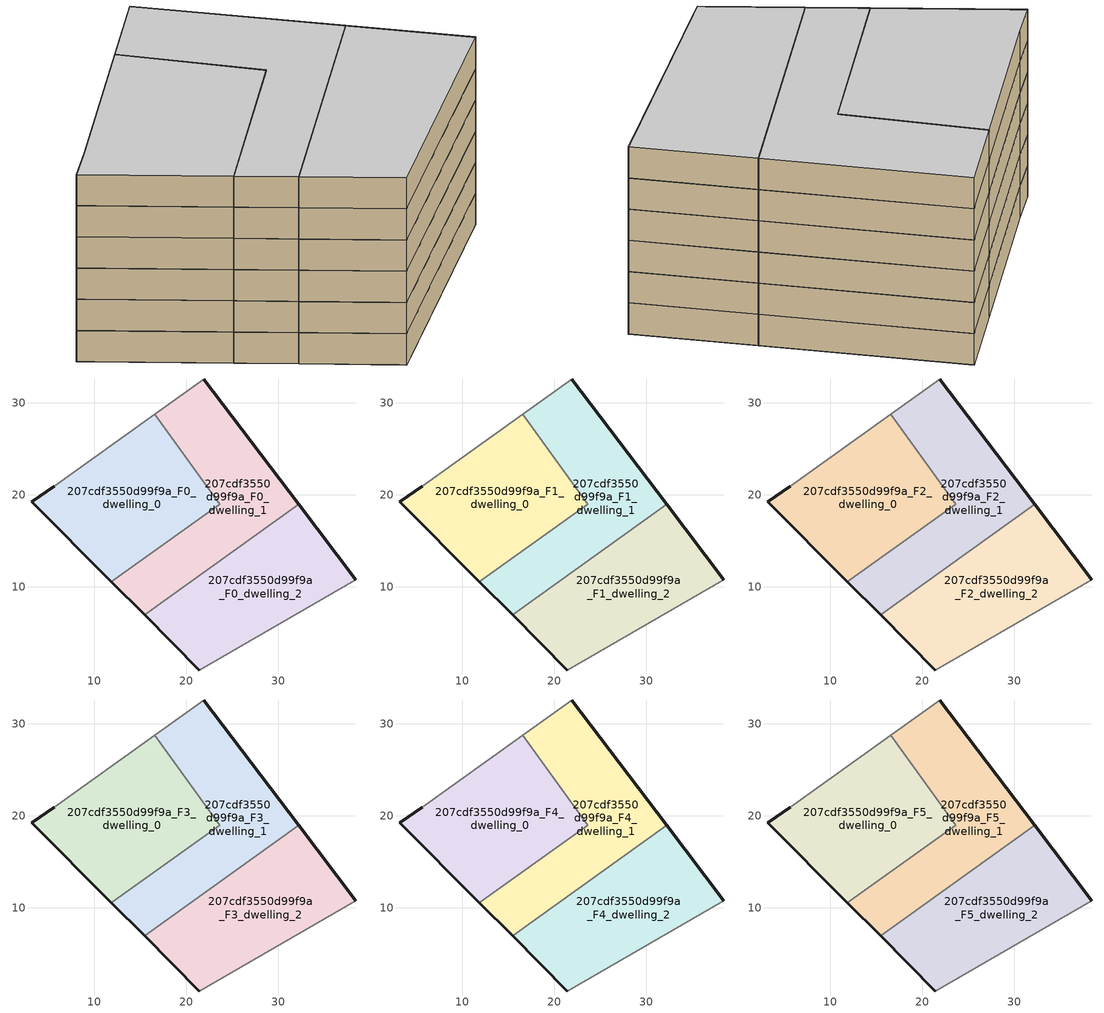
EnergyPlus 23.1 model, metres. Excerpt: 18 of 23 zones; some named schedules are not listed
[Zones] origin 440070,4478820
207cdf3550d99f9a_F0_dwelling_0
 floor ground (EU_floor_Construction): 23.62,18.97 16.6,28.76 5.69,20.91 3.21,19.24 11.88,10.54 z0
 wall outside (EU_wall_Construction): 11.88,10.54 3.21,19.24 5.69,20.91 z0:3
 wall adiabatic (EU_wall_Construction): 5.69,20.91 16.6,28.76 z0:3
 wall to 207cdf3550d99f9a_F0_dwelling_1 (EU_wall_Construction): 16.6,28.76 23.62,18.97 11.88,10.54 z0:3
207cdf3550d99f9a_F0_dwelling_1
 floor ground (EU_floor_Construction): 32.23,18.97 21.91,32.57 16.6,28.76 23.62,18.97 11.88,10.54 15.48,6.94 z0
 wall outside (EU_wall_Construction): 21.91,32.57 32.23,18.97 / 15.48,6.94 11.88,10.54 z0:3
 wall adiabatic (EU_wall_Construction): 16.6,28.76 21.91,32.57 z0:3
 wall to 207cdf3550d99f9a_F0_dwelling_2 (EU_wall_Construction): 32.23,18.97 15.48,6.94 z0:3
207cdf3550d99f9a_F0_dwelling_2
 floor ground (EU_floor_Construction): 38.44,10.78 32.23,18.97 15.48,6.94 21.44,0.96 z0
 wall outside (EU_wall_Construction): 32.23,18.97 38.44,10.78 / 21.44,0.96 15.48,6.94 z0:3
 wall adiabatic (EU_wall_Construction): 38.44,10.78 21.44,0.96 z0:3
207cdf3550d99f9a_F1_dwelling_0
 floor to 207cdf3550d99f9a_F0_dwelling_0 (EU_floor_Construction): 23.62,18.97 16.6,28.76 5.69,20.91 3.21,19.24 11.88,10.54 z3
 wall outside (EU_wall_Construction): 11.88,10.54 3.21,19.24 5.69,20.91 z3:6
 wall adiabatic (EU_wall_Construction): 5.69,20.91 16.6,28.76 z3:6
 wall to 207cdf3550d99f9a_F1_dwelling_1 (EU_wall_Construction): 16.6,28.76 23.62,18.97 11.88,10.54 z3:6
207cdf3550d99f9a_F1_dwelling_1
 floor to 207cdf3550d99f9a_F0_dwelling_1 (EU_floor_Construction): 32.23,18.97 21.91,32.57 16.6,28.76 23.62,18.97 11.88,10.54 15.48,6.94 z3
 wall outside (EU_wall_Construction): 21.91,32.57 32.23,18.97 / 15.48,6.94 11.88,10.54 z3:6
 wall adiabatic (EU_wall_Construction): 16.6,28.76 21.91,32.57 z3:6
 wall to 207cdf3550d99f9a_F1_dwelling_2 (EU_wall_Construction): 32.23,18.97 15.48,6.94 z3:6
207cdf3550d99f9a_F1_dwelling_2
 floor to 207cdf3550d99f9a_F0_dwelling_2 (EU_floor_Construction): 38.44,10.78 32.23,18.97 15.48,6.94 21.44,0.96 z3
 wall outside (EU_wall_Construction): 32.23,18.97 38.44,10.78 / 21.44,0.96 15.48,6.94 z3:6
 wall adiabatic (EU_wall_Construction): 38.44,10.78 21.44,0.96 z3:6
207cdf3550d99f9a_F2_dwelling_0
 floor to 207cdf3550d99f9a_F1_dwelling_0 (EU_floor_Construction): 23.62,18.97 16.6,28.76 5.69,20.91 3.21,19.24 11.88,10.54 z6
 wall outside (EU_wall_Construction): 11.88,10.54 3.21,19.24 5.69,20.91 z6:9
 wall adiabatic (EU_wall_Construction): 5.69,20.91 16.6,28.76 z6:9
 wall to 207cdf3550d99f9a_F2_dwelling_1 (EU_wall_Construction): 16.6,28.76 23.62,18.97 11.88,10.54 z6:9
207cdf3550d99f9a_F2_dwelling_1
 floor to 207cdf3550d99f9a_F1_dwelling_1 (EU_floor_Construction): 32.23,18.97 21.91,32.57 16.6,28.76 23.62,18.97 11.88,10.54 15.48,6.94 z6
 wall outside (EU_wall_Construction): 21.91,32.57 32.23,18.97 / 15.48,6.94 11.88,10.54 z6:9
 wall adiabatic (EU_wall_Construction): 16.6,28.76 21.91,32.57 z6:9
 wall to 207cdf3550d99f9a_F2_dwelling_2 (EU_wall_Construction): 32.23,18.97 15.48,6.94 z6:9
207cdf3550d99f9a_F2_dwelling_2
 floor to 207cdf3550d99f9a_F1_dwelling_2 (EU_floor_Construction): 38.44,10.78 32.23,18.97 15.48,6.94 21.44,0.96 z6
 wall outside (EU_wall_Construction): 32.23,18.97 38.44,10.78 / 21.44,0.96 15.48,6.94 z6:9
 wall adiabatic (EU_wall_Construction): 38.44,10.78 21.44,0.96 z6:9
207cdf3550d99f9a_F3_dwelling_0
 floor to 207cdf3550d99f9a_F2_dwelling_0 (EU_floor_Construction): 23.62,18.97 16.6,28.76 5.69,20.91 3.21,19.24 11.88,10.54 z9
 wall outside (EU_wall_Construction): 11.88,10.54 3.21,19.24 5.69,20.91 z9:12
 wall adiabatic (EU_wall_Construction): 5.69,20.91 16.6,28.76 z9:12
 wall to 207cdf3550d99f9a_F3_dwelling_1 (EU_wall_Construction): 16.6,28.76 23.62,18.97 11.88,10.54 z9:12
207cdf3550d99f9a_F3_dwelling_1
 floor to 207cdf3550d99f9a_F2_dwelling_1 (EU_floor_Construction): 32.23,18.97 21.91,32.57 16.6,28.76 23.62,18.97 11.88,10.54 15.48,6.94 z9
 wall outside (EU_wall_Construction): 21.91,32.57 32.23,18.97 / 15.48,6.94 11.88,10.54 z9:12
 wall adiabatic (EU_wall_Construction): 16.6,28.76 21.91,32.57 z9:12
 wall to 207cdf3550d99f9a_F3_dwelling_2 (EU_wall_Construction): 32.23,18.97 15.48,6.94 z9:12
207cdf3550d99f9a_F3_dwelling_2
 floor to 207cdf3550d99f9a_F2_dwelling_2 (EU_floor_Construction): 38.44,10.78 32.23,18.97 15.48,6.94 21.44,0.96 z9
 wall outside (EU_wall_Construction): 32.23,18.97 38.44,10.78 / 21.44,0.96 15.48,6.94 z9:12
 wall adiabatic (EU_wall_Construction): 38.44,10.78 21.44,0.96 z9:12
207cdf3550d99f9a_F4_dwelling_0
 floor to 207cdf3550d99f9a_F3_dwelling_0 (EU_floor_Construction): 23.62,18.97 16.6,28.76 5.69,20.91 3.21,19.24 11.88,10.54 z12
 wall outside (EU_wall_Construction): 11.88,10.54 3.21,19.24 5.69,20.91 z12:15
 wall adiabatic (EU_wall_Construction): 5.69,20.91 16.6,28.76 z12:15
 wall to 207cdf3550d99f9a_F4_dwelling_1 (EU_wall_Construction): 16.6,28.76 23.62,18.97 11.88,10.54 z12:15
207cdf3550d99f9a_F4_dwelling_1
 floor to 207cdf3550d99f9a_F3_dwelling_1 (EU_floor_Construction): 32.23,18.97 21.91,32.57 16.6,28.76 23.62,18.97 11.88,10.54 15.48,6.94 z12
 wall outside (EU_wall_Construction): 21.91,32.57 32.23,18.97 / 15.48,6.94 11.88,10.54 z12:15
 wall adiabatic (EU_wall_Construction): 16.6,28.76 21.91,32.57 z12:15
 wall to 207cdf3550d99f9a_F4_dwelling_2 (EU_wall_Construction): 32.23,18.97 15.48,6.94 z12:15
207cdf3550d99f9a_F4_dwelling_2
 floor to 207cdf3550d99f9a_F3_dwelling_2 (EU_floor_Construction): 38.44,10.78 32.23,18.97 15.48,6.94 21.44,0.96 z12
 wall outside (EU_wall_Construction): 32.23,18.97 38.44,10.78 / 21.44,0.96 15.48,6.94 z12:15
 wall adiabatic (EU_wall_Construction): 38.44,10.78 21.44,0.96 z12:15
207cdf3550d99f9a_F5_dwelling_0
 floor to 207cdf3550d99f9a_F4_dwelling_0 (EU_floor_Construction): 23.62,18.97 16.6,28.76 5.69,20.91 3.21,19.24 11.88,10.54 z15
 wall outside (EU_wall_Construction): 11.88,10.54 3.21,19.24 5.69,20.91 z15:18
 wall adiabatic (EU_wall_Construction): 5.69,20.91 16.6,28.76 z15:18
 wall to 207cdf3550d99f9a_F5_dwelling_1 (EU_wall_Construction): 16.6,28.76 23.62,18.97 11.88,10.54 z15:18
 ceiling to 207cdf3550d99f9a_F6_dwelling_0 (EU_floor_Construction): 16.6,28.76 23.62,18.97 11.88,10.54 3.21,19.24 5.69,20.91 z18
207cdf3550d99f9a_F5_dwelling_1
 floor to 207cdf3550d99f9a_F4_dwelling_1 (EU_floor_Construction): 32.23,18.97 21.91,32.57 16.6,28.76 23.62,18.97 11.88,10.54 15.48,6.94 z15
 wall outside (EU_wall_Construction): 21.91,32.57 32.23,18.97 / 15.48,6.94 11.88,10.54 z15:18
 wall adiabatic (EU_wall_Construction): 16.6,28.76 21.91,32.57 z15:18
 wall to 207cdf3550d99f9a_F5_dwelling_2 (EU_wall_Construction): 32.23,18.97 15.48,6.94 z15:18
 ceiling to 207cdf3550d99f9a_F6_dwelling_1 (EU_floor_Construction): 21.91,32.57 32.23,18.97 15.48,6.94 11.88,10.54 23.62,18.97 16.6,28.76 z18
207cdf3550d99f9a_F5_dwelling_2
 floor to 207cdf3550d99f9a_F4_dwelling_2 (EU_floor_Construction): 38.44,10.78 32.23,18.97 15.48,6.94 21.44,0.96 z15
 wall outside (EU_wall_Construction): 32.23,18.97 38.44,10.78 / 21.44,0.96 15.48,6.94 z15:18
 wall adiabatic (EU_wall_Construction): 38.44,10.78 21.44,0.96 z15:18
 ceiling to 207cdf3550d99f9a_F6_dwelling_2 (EU_floor_Construction): 32.23,18.97 38.44,10.78 21.44,0.96 15.48,6.94 z18
[Building]
EU S2 Campaign: North Axis=0; Terrain=City; Solar Distribution=FullExterior
[Site:Location]
Madrid: Latitude=40.5; Longitude=-3.5; Time Zone=1; Elevation=609
[SizingPeriod:WeatherFileDays]
AnnualSizingPeriod: Begin Month=1; Begin Day of Month=1; End Month=12; End Day of Month=31; Day of Week for Start Day=Monday; Use Weather File Daylight Saving Period=No; Use Weather File Rain and Snow Indicators=No
[MATERIAL]
EU_InternalMass_Material: Roughness=MediumRough; Thickness=0.1; Conductivity=1; Density=1800; Specific Heat=900; Thermal Absorptance=0.9; Solar Absorptance=0.7; Visible Absorptance=0.7
[MATERIAL:NOMASS] Roughness=MediumRough; Thermal Absorptance=0.9; Solar Absorptance=0.7; Visible Absorptance=0.7
Name | Thermal Resistance
EU_wall_NoMass | 0.609216
EU_floor_NoMass | 0.568163
[CONSTRUCTION]
EU_wall_Construction: EU_wall_NoMass
EU_floor_Construction: EU_floor_NoMass
EU_InternalMass_Construction: EU_InternalMass_Material
[ZONE] Type=1; Multiplier=1; Ceiling Height=autocalculate; Floor Area=autocalculate; Part of Total Floor Area=Yes
Name | Volume
207cdf3550d99f9a_F0_dwelling_0; 207cdf3550d99f9a_F1_dwelling_0; 207cdf3550d99f9a_F2_dwelling_0; 207cdf3550d99f9a_F3_dwelling_0; 207cdf3550d99f9a_F4_dwelling_0; 207cdf3550d99f9a_F5_dwelling_0 | 557.981
207cdf3550d99f9a_F0_dwelling_1; 207cdf3550d99f9a_F1_dwelling_1; 207cdf3550d99f9a_F2_dwelling_1; 207cdf3550d99f9a_F3_dwelling_1; 207cdf3550d99f9a_F4_dwelling_1; 207cdf3550d99f9a_F5_dwelling_1 | 557.966
207cdf3550d99f9a_F0_dwelling_2; 207cdf3550d99f9a_F1_dwelling_2; 207cdf3550d99f9a_F2_dwelling_2; 207cdf3550d99f9a_F3_dwelling_2; 207cdf3550d99f9a_F4_dwelling_2; 207cdf3550d99f9a_F5_dwelling_2 | 557.975
[INTERNALMASS] Construction=EU_InternalMass_Construction
Name | Zone or ZoneList | Surface Area
207cdf3550d99f9a_F0_dwelling_0_EU_InternalMass | 207cdf3550d99f9a_F0_dwelling_0 | 185.994
207cdf3550d99f9a_F0_dwelling_1_EU_InternalMass | 207cdf3550d99f9a_F0_dwelling_1 | 185.989
207cdf3550d99f9a_F0_dwelling_2_EU_InternalMass | 207cdf3550d99f9a_F0_dwelling_2 | 185.994
207cdf3550d99f9a_F1_dwelling_0_EU_InternalMass | 207cdf3550d99f9a_F1_dwelling_0 | 185.994
207cdf3550d99f9a_F1_dwelling_1_EU_InternalMass | 207cdf3550d99f9a_F1_dwelling_1 | 185.989
207cdf3550d99f9a_F1_dwelling_2_EU_InternalMass | 207cdf3550d99f9a_F1_dwelling_2 | 185.994
207cdf3550d99f9a_F2_dwelling_0_EU_InternalMass | 207cdf3550d99f9a_F2_dwelling_0 | 185.994
207cdf3550d99f9a_F2_dwelling_1_EU_InternalMass | 207cdf3550d99f9a_F2_dwelling_1 | 185.989
207cdf3550d99f9a_F2_dwelling_2_EU_InternalMass | 207cdf3550d99f9a_F2_dwelling_2 | 185.994
207cdf3550d99f9a_F3_dwelling_0_EU_InternalMass | 207cdf3550d99f9a_F3_dwelling_0 | 185.994
207cdf3550d99f9a_F3_dwelling_1_EU_InternalMass | 207cdf3550d99f9a_F3_dwelling_1 | 185.989
207cdf3550d99f9a_F3_dwelling_2_EU_InternalMass | 207cdf3550d99f9a_F3_dwelling_2 | 185.994
207cdf3550d99f9a_F4_dwelling_0_EU_InternalMass | 207cdf3550d99f9a_F4_dwelling_0 | 185.994
207cdf3550d99f9a_F4_dwelling_1_EU_InternalMass | 207cdf3550d99f9a_F4_dwelling_1 | 185.989
207cdf3550d99f9a_F4_dwelling_2_EU_InternalMass | 207cdf3550d99f9a_F4_dwelling_2 | 185.994
207cdf3550d99f9a_F5_dwelling_0_EU_InternalMass | 207cdf3550d99f9a_F5_dwelling_0 | 185.994
207cdf3550d99f9a_F5_dwelling_1_EU_InternalMass | 207cdf3550d99f9a_F5_dwelling_1 | 185.989
207cdf3550d99f9a_F5_dwelling_2_EU_InternalMass | 207cdf3550d99f9a_F5_dwelling_2 | 185.994
[OTHEREQUIPMENT] Fuel Type=Electricity; Design Level Calculation Method=Watts/Area; Power per Zone Floor Area=1; Fraction Latent=0; Fraction Radiant=0; Fraction Lost=0; Carbon Dioxide Generation Rate=0; EndUse Subcategory=EU_Step8_InternalGains
Name | Zone or ZoneList or Space or SpaceList | Schedule
EU_Step8_InternalGain_207cdf3550d99f9a_F0_dwelling_0_f000 | 207cdf3550d99f9a_F0_dwelling_0 | EU_Step8_GainSchedule_207cdf3550d99f9a_F0_dwelling_0_f000
EU_Step8_InternalGain_207cdf3550d99f9a_F0_dwelling_1_f000 | 207cdf3550d99f9a_F0_dwelling_1 | EU_Step8_GainSchedule_207cdf3550d99f9a_F0_dwelling_1_f000
EU_Step8_InternalGain_207cdf3550d99f9a_F0_dwelling_2_f000 | 207cdf3550d99f9a_F0_dwelling_2 | EU_Step8_GainSchedule_207cdf3550d99f9a_F0_dwelling_2_f000
EU_Step8_InternalGain_207cdf3550d99f9a_F1_dwelling_0_f000 | 207cdf3550d99f9a_F1_dwelling_0 | EU_Step8_GainSchedule_207cdf3550d99f9a_F1_dwelling_0_f000
EU_Step8_InternalGain_207cdf3550d99f9a_F1_dwelling_1_f000 | 207cdf3550d99f9a_F1_dwelling_1 | EU_Step8_GainSchedule_207cdf3550d99f9a_F1_dwelling_1_f000
EU_Step8_InternalGain_207cdf3550d99f9a_F1_dwelling_2_f000 | 207cdf3550d99f9a_F1_dwelling_2 | EU_Step8_GainSchedule_207cdf3550d99f9a_F1_dwelling_2_f000
EU_Step8_InternalGain_207cdf3550d99f9a_F2_dwelling_0_f000 | 207cdf3550d99f9a_F2_dwelling_0 | EU_Step8_GainSchedule_207cdf3550d99f9a_F2_dwelling_0_f000
EU_Step8_InternalGain_207cdf3550d99f9a_F2_dwelling_1_f000 | 207cdf3550d99f9a_F2_dwelling_1 | EU_Step8_GainSchedule_207cdf3550d99f9a_F2_dwelling_1_f000
EU_Step8_InternalGain_207cdf3550d99f9a_F2_dwelling_2_f000 | 207cdf3550d99f9a_F2_dwelling_2 | EU_Step8_GainSchedule_207cdf3550d99f9a_F2_dwelling_2_f000
EU_Step8_InternalGain_207cdf3550d99f9a_F3_dwelling_0_f000 | 207cdf3550d99f9a_F3_dwelling_0 | EU_Step8_GainSchedule_207cdf3550d99f9a_F3_dwelling_0_f000
EU_Step8_InternalGain_207cdf3550d99f9a_F3_dwelling_1_f000 | 207cdf3550d99f9a_F3_dwelling_1 | EU_Step8_GainSchedule_207cdf3550d99f9a_F3_dwelling_1_f000
EU_Step8_InternalGain_207cdf3550d99f9a_F3_dwelling_2_f000 | 207cdf3550d99f9a_F3_dwelling_2 | EU_Step8_GainSchedule_207cdf3550d99f9a_F3_dwelling_2_f000
EU_Step8_InternalGain_207cdf3550d99f9a_F4_dwelling_0_f000 | 207cdf3550d99f9a_F4_dwelling_0 | EU_Step8_GainSchedule_207cdf3550d99f9a_F4_dwelling_0_f000
EU_Step8_InternalGain_207cdf3550d99f9a_F4_dwelling_1_f000 | 207cdf3550d99f9a_F4_dwelling_1 | EU_Step8_GainSchedule_207cdf3550d99f9a_F4_dwelling_1_f000
EU_Step8_InternalGain_207cdf3550d99f9a_F4_dwelling_2_f000 | 207cdf3550d99f9a_F4_dwelling_2 | EU_Step8_GainSchedule_207cdf3550d99f9a_F4_dwelling_2_f000
EU_Step8_InternalGain_207cdf3550d99f9a_F5_dwelling_0_f000 | 207cdf3550d99f9a_F5_dwelling_0 | EU_Step8_GainSchedule_207cdf3550d99f9a_F5_dwelling_0_f000
EU_Step8_InternalGain_207cdf3550d99f9a_F5_dwelling_1_f000 | 207cdf3550d99f9a_F5_dwelling_1 | EU_Step8_GainSchedule_207cdf3550d99f9a_F5_dwelling_1_f000
EU_Step8_InternalGain_207cdf3550d99f9a_F5_dwelling_2_f000 | 207cdf3550d99f9a_F5_dwelling_2 | EU_Step8_GainSchedule_207cdf3550d99f9a_F5_dwelling_2_f000
[ZONEVENTILATION:DESIGNFLOWRATE] Schedule=EU_AlwaysOn; Design Flow Rate Calculation Method=AirChanges/Hour; Air Changes per Hour=0.752966; Ventilation Type=Natural; Fan Pressure Rise=0; Fan Total Efficiency=1; Constant Term Coefficient=1; Temperature Term Coefficient=0; Velocity Term Coefficient=0; Velocity Squared Term Coefficient=0; Minimum Indoor Temperature=-100; Maximum Indoor Temperature=100; Delta Temperature=-100; Minimum Outdoor Temperature=-100; Maximum Outdoor Temperature=100; Maximum Wind Speed=40
Name | Zone or ZoneList or Space or SpaceList
EU_ConstantAir_207cdf3550d99f9a_F0_dwelling_0 | 207cdf3550d99f9a_F0_dwelling_0
EU_ConstantAir_207cdf3550d99f9a_F0_dwelling_1 | 207cdf3550d99f9a_F0_dwelling_1
EU_ConstantAir_207cdf3550d99f9a_F0_dwelling_2 | 207cdf3550d99f9a_F0_dwelling_2
EU_ConstantAir_207cdf3550d99f9a_F1_dwelling_0 | 207cdf3550d99f9a_F1_dwelling_0
EU_ConstantAir_207cdf3550d99f9a_F1_dwelling_1 | 207cdf3550d99f9a_F1_dwelling_1
EU_ConstantAir_207cdf3550d99f9a_F1_dwelling_2 | 207cdf3550d99f9a_F1_dwelling_2
EU_ConstantAir_207cdf3550d99f9a_F2_dwelling_0 | 207cdf3550d99f9a_F2_dwelling_0
EU_ConstantAir_207cdf3550d99f9a_F2_dwelling_1 | 207cdf3550d99f9a_F2_dwelling_1
EU_ConstantAir_207cdf3550d99f9a_F2_dwelling_2 | 207cdf3550d99f9a_F2_dwelling_2
EU_ConstantAir_207cdf3550d99f9a_F3_dwelling_0 | 207cdf3550d99f9a_F3_dwelling_0
EU_ConstantAir_207cdf3550d99f9a_F3_dwelling_1 | 207cdf3550d99f9a_F3_dwelling_1
EU_ConstantAir_207cdf3550d99f9a_F3_dwelling_2 | 207cdf3550d99f9a_F3_dwelling_2
EU_ConstantAir_207cdf3550d99f9a_F4_dwelling_0 | 207cdf3550d99f9a_F4_dwelling_0
EU_ConstantAir_207cdf3550d99f9a_F4_dwelling_1 | 207cdf3550d99f9a_F4_dwelling_1
EU_ConstantAir_207cdf3550d99f9a_F4_dwelling_2 | 207cdf3550d99f9a_F4_dwelling_2
EU_ConstantAir_207cdf3550d99f9a_F5_dwelling_0 | 207cdf3550d99f9a_F5_dwelling_0
EU_ConstantAir_207cdf3550d99f9a_F5_dwelling_1 | 207cdf3550d99f9a_F5_dwelling_1
EU_ConstantAir_207cdf3550d99f9a_F5_dwelling_2 | 207cdf3550d99f9a_F5_dwelling_2
[HVACTEMPLATE:THERMOSTAT] Constant Heating Setpoint=20; Constant Cooling Setpoint=50
EU_HeatOnly_207cdf3550d99f9a_F0_dwelling_0; EU_HeatOnly_207cdf3550d99f9a_F0_dwelling_1; EU_HeatOnly_207cdf3550d99f9a_F0_dwelling_2; EU_HeatOnly_207cdf3550d99f9a_F1_dwelling_0; EU_HeatOnly_207cdf3550d99f9a_F1_dwelling_1; EU_HeatOnly_207cdf3550d99f9a_F1_dwelling_2; EU_HeatOnly_207cdf3550d99f9a_F2_dwelling_0; EU_HeatOnly_207cdf3550d99f9a_F2_dwelling_1; EU_HeatOnly_207cdf3550d99f9a_F2_dwelling_2; EU_HeatOnly_207cdf3550d99f9a_F3_dwelling_0; EU_HeatOnly_207cdf3550d99f9a_F3_dwelling_1; EU_HeatOnly_207cdf3550d99f9a_F3_dwelling_2; EU_HeatOnly_207cdf3550d99f9a_F4_dwelling_0; EU_HeatOnly_207cdf3550d99f9a_F4_dwelling_1; EU_HeatOnly_207cdf3550d99f9a_F4_dwelling_2; EU_HeatOnly_207cdf3550d99f9a_F5_dwelling_0; EU_HeatOnly_207cdf3550d99f9a_F5_dwelling_1; EU_HeatOnly_207cdf3550d99f9a_F5_dwelling_2; EU_HeatOnly_207cdf3550d99f9a_F6_dwelling_0; EU_HeatOnly_207cdf3550d99f9a_F6_dwelling_1; EU_HeatOnly_207cdf3550d99f9a_F6_dwelling_2; EU_HeatOnly_207cdf3550d99f9a_F7_dwelling_0; EU_HeatOnly_207cdf3550d99f9a_F7_dwelling_1
[HVACTEMPLATE:ZONE:IDEALLOADSAIRSYSTEM] System Availability Schedule=EU_AlwaysOn; Maximum Heating Supply Air Temperature=50; Minimum Cooling Supply Air Temperature=13; Maximum Heating Supply Air Humidity Ratio=0.0156; Minimum Cooling Supply Air Humidity Ratio=0.0077; Heating Limit=NoLimit; Cooling Limit=NoLimit; Heating Availability Schedule=EU_AlwaysOn; Cooling Availability Schedule=EU_CoolingOff; Dehumidification Control Type=ConstantSensibleHeatRatio; Cooling Sensible Heat Ratio=0.7; Dehumidification Setpoint=60; Humidification Control Type=None; Humidification Setpoint=30; Outdoor Air Method=None; Outdoor Air Flow Rate per Person=0.00944; Outdoor Air Flow Rate per Zone Floor Area=0; Outdoor Air Flow Rate per Zone=0; Demand Controlled Ventilation Type=None; Outdoor Air Economizer Type=NoEconomizer; Heat Recovery Type=None; Sensible Heat Recovery Effectiveness=0.7; Latent Heat Recovery Effectiveness=0.65
Name | Template Thermostat
207cdf3550d99f9a_F0_dwelling_0 | EU_HeatOnly_207cdf3550d99f9a_F0_dwelling_0
207cdf3550d99f9a_F0_dwelling_1 | EU_HeatOnly_207cdf3550d99f9a_F0_dwelling_1
207cdf3550d99f9a_F0_dwelling_2 | EU_HeatOnly_207cdf3550d99f9a_F0_dwelling_2
207cdf3550d99f9a_F1_dwelling_0 | EU_HeatOnly_207cdf3550d99f9a_F1_dwelling_0
207cdf3550d99f9a_F1_dwelling_1 | EU_HeatOnly_207cdf3550d99f9a_F1_dwelling_1
207cdf3550d99f9a_F1_dwelling_2 | EU_HeatOnly_207cdf3550d99f9a_F1_dwelling_2
207cdf3550d99f9a_F2_dwelling_0 | EU_HeatOnly_207cdf3550d99f9a_F2_dwelling_0
207cdf3550d99f9a_F2_dwelling_1 | EU_HeatOnly_207cdf3550d99f9a_F2_dwelling_1
